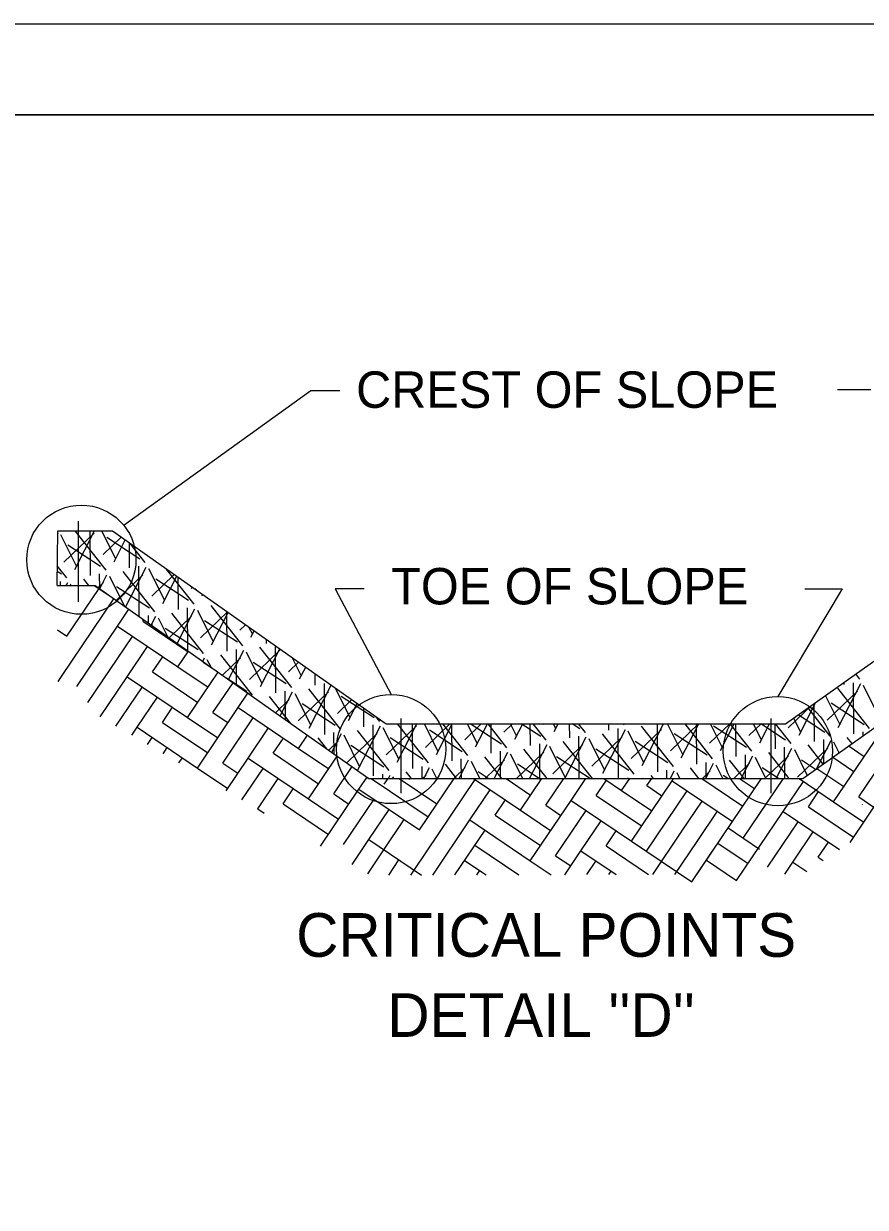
# Model space of a CAD drawing. Extents: x 1000 to 1036.3, y 1000 to 1022.
# Drawn here: x 1028.52 to 1033.14, y 1015.5 to 1022 of the extents above; entities that cross this region are included whole.
import ezdxf

# ---------------------------------------------------------------- set-up
doc = ezdxf.new("R2010")
doc.units = 0
for name, color, linetype in [('Level 1', 7, 'Continuous'), ('Level 10', 7, 'Continuous'), ('Level 11', 7, 'Continuous')]:
    doc.layers.add(name, color=color, linetype=linetype)

msp = doc.modelspace()

# ---------------------------------------------------------------- linework, layer by layer
at = {"layer": 'Level 1'}
for p, q in [((1030.0991, 1019.9832), (1029.0742, 1019.2454)), ((1030.2589, 1019.9832), (1030.0991, 1019.9832)), ((1033.1751, 1019.9887), (1032.9924, 1019.9887)), ((1028.8217, 1019.2678), (1028.8217, 1018.8237)), ((1028.7054, 1018.9136), (1028.7089, 1019.2136)), ((1028.7087, 1019.1962), (1028.7113, 1019.2013)), ((1028.7088, 1019.2049), (1028.7101, 1019.2074)), ((1028.7089, 1019.2136), (1029.009, 1019.2136)), ((1028.813, 1019.0169), (1028.7264, 1019.1914)), ((1028.7424, 1019.0415), (1028.9086, 1019.2013)), ((1028.8027, 1019.0022), (1028.9115, 1019.2136)), ((1028.9746, 1018.9973), (1028.804, 1019.2136)), ((1028.8883, 1018.9678), (1028.8866, 1019.2136)), ((1029.0284, 1019.0588), (1028.9516, 1019.2136)), ((1028.9578, 1019.0833), (1029.0576, 1019.1793)), ((1029.1599, 1019.0588), (1028.9791, 1019.1768)), ((1029.0181, 1019.044), (1029.0797, 1019.1637)), ((1028.9444, 1019.017), (1028.7637, 1019.1349)), ((1029.1037, 1019.0097), (1029.1028, 1019.1475)), ((1029.19, 1019.0391), (1029.1068, 1019.1446)), ((1028.7591, 1018.9554), (1028.7067, 1019.0219)), ((1029.1562, 1018.7428), (1029.1543, 1019.0195)), ((1029.2181, 1019.0638), (1029.2163, 1019.0675)), ((1029.2558, 1019.0392), (1029.2557, 1019.0397)), ((1028.729, 1018.9751), (1028.7063, 1018.9899)), ((1028.9395, 1018.8955), (1028.9389, 1018.9776)), ((1028.9395, 1018.8955), (1028.9793, 1018.9727)), ((1029.0753, 1018.7998), (1028.9944, 1018.9629)), ((1029.03, 1018.8318), (1029.1766, 1018.9728)), ((1029.2426, 1018.7687), (1029.0681, 1018.99)), ((1029.0818, 1018.7952), (1029.1948, 1019.0146)), ((1029.2964, 1018.8303), (1029.2098, 1019.0048)), ((1029.2258, 1018.8548), (1029.3494, 1018.9737)), ((1029.2861, 1018.8155), (1029.3627, 1018.9643)), ((1029.458, 1018.8106), (1029.3043, 1019.0054)), ((1029.3717, 1018.7811), (1029.3705, 1018.9588)), ((1028.7081, 1018.9136), (1028.7054, 1018.917)), ((1028.7054, 1018.9136), (1028.9139, 1018.9136)), ((1028.7236, 1018.9136), (1028.7235, 1018.9358)), ((1028.751, 1018.9136), (1028.7536, 1018.9161)), ((1028.755, 1018.9136), (1028.7639, 1018.9309)), ((1028.7593, 1018.6359), (1028.9361, 1018.8979)), ((1028.7827, 1018.9136), (1028.779, 1018.921)), ((1028.8799, 1018.9136), (1028.8526, 1018.9481)), ((1028.9097, 1018.9136), (1028.9756, 1018.8691)), ((1028.9308, 1018.9017), (1028.9612, 1018.9309)), ((1029.2124, 1018.7884), (1029.0317, 1018.9064)), ((1029.4279, 1018.8303), (1029.2471, 1018.9482)), ((1029.4413, 1018.8967), (1029.4486, 1018.9038)), ((1029.4705, 1018.8884), (1029.4615, 1018.8943)), ((1030.3918, 1018.8953), (1030.2319, 1018.8953)), ((1030.2319, 1018.8953), (1030.5402, 1018.3152)), ((1033.0183, 1018.8953), (1032.6643, 1018.3038)), ((1032.8128, 1018.8953), (1033.0183, 1018.8953)), ((1028.7304, 1018.4141), (1029.0179, 1018.8403)), ((1028.9756, 1018.8691), (1028.9761, 1018.8697)), ((1028.9756, 1018.8691), (1029.0086, 1018.8468)), ((1029.5015, 1018.8574), (1029.505, 1018.8641)), ((1029.0369, 1018.6899), (1029.0996, 1018.7827)), ((1029.5105, 1018.5402), (1029.3361, 1018.7614)), ((1029.3648, 1018.5958), (1029.4628, 1018.7861)), ((1029.424, 1018.5542), (1029.4223, 1018.791)), ((1029.5644, 1018.6018), (1029.4778, 1018.7762)), ((1029.4938, 1018.6263), (1029.6412, 1018.768)), ((1029.726, 1018.5821), (1029.5515, 1018.8033)), ((1029.5541, 1018.587), (1029.6457, 1018.7649)), ((1029.6397, 1018.5526), (1029.6382, 1018.7702)), ((1029.1758, 1018.7168), (1029.1814, 1018.7251)), ((1029.1759, 1018.7169), (1029.4246, 1018.5491)), ((1029.2072, 1018.7069), (1029.2069, 1018.7491)), ((1029.2225, 1018.6961), (1029.2473, 1018.7442)), ((1029.2226, 1018.696), (1029.2292, 1018.7024)), ((1029.313, 1018.6323), (1029.2624, 1018.7344)), ((1029.3218, 1018.6261), (1029.4446, 1018.7442)), ((1029.6959, 1018.6018), (1029.5151, 1018.7197)), ((1029.7093, 1018.6681), (1029.7404, 1018.6981)), ((1028.7083, 1018.6703), (1028.7593, 1018.6359)), ((1028.8133, 1018.3582), (1029.037, 1018.6899)), ((1028.8752, 1018.2711), (1029.1199, 1018.6339)), ((1029.037, 1018.6899), (1029.3687, 1018.4662)), ((1029.4804, 1018.5599), (1029.2997, 1018.6778)), ((1029.7798, 1018.6436), (1029.7594, 1018.6848)), ((1029.7695, 1018.6289), (1029.788, 1018.6647)), ((1029.0909, 1018.4122), (1029.2028, 1018.578)), ((1029.994, 1018.3536), (1029.8195, 1018.5748)), ((1029.8221, 1018.3585), (1029.9287, 1018.5655)), ((1029.8551, 1018.5945), (1029.855, 1018.6174)), ((1029.9077, 1018.3241), (1029.9059, 1018.5815)), ((1029.2298, 1018.4392), (1029.2857, 1018.5221)), ((1029.3687, 1018.4662), (1029.4267, 1018.5522)), ((1029.4749, 1018.5182), (1029.4749, 1018.5206)), ((1029.5027, 1018.4987), (1029.505, 1018.5009)), ((1029.5055, 1018.4967), (1029.5153, 1018.5157)), ((1029.5508, 1018.4648), (1029.5304, 1018.5058)), ((1029.7785, 1018.3117), (1029.6041, 1018.5329)), ((1029.6136, 1018.4205), (1029.7126, 1018.5157)), ((1029.6478, 1018.3964), (1029.7308, 1018.5575)), ((1029.6917, 1018.3655), (1029.6903, 1018.5625)), ((1029.8324, 1018.3732), (1029.7458, 1018.5477)), ((1029.7618, 1018.3977), (1029.928, 1018.5576)), ((1030.0478, 1018.4151), (1029.9972, 1018.5173)), ((1029.2299, 1018.4392), (1029.4786, 1018.2714)), ((1029.3686, 1018.4662), (1029.5345, 1018.3543)), ((1029.4226, 1018.1885), (1029.5902, 1018.437)), ((1029.5075, 1018.4932), (1029.5085, 1018.4946)), ((1029.5075, 1018.4932), (1029.5793, 1018.4447)), ((1029.9639, 1018.3732), (1029.7831, 1018.4912)), ((1029.9773, 1018.4396), (1030.0323, 1018.4925)), ((1030.0335, 1018.4888), (1030.0334, 1018.4917)), ((1030.0375, 1018.4003), (1030.071, 1018.4653)), ((1028.7118, 1018.3866), (1028.7304, 1018.4142)), ((1028.9424, 1018.1919), (1029.091, 1018.4122)), ((1029.091, 1018.4122), (1029.4226, 1018.1885)), ((1029.5615, 1018.2155), (1029.672, 1018.3794)), ((1029.7484, 1018.3314), (1029.6362, 1018.4046)), ((1030.1231, 1018.366), (1030.1227, 1018.4288)), ((1030.1757, 1018.0956), (1030.1738, 1018.3758)), ((1032.9959, 1018.1335), (1033.12, 1018.3745)), ((1033.0289, 1018.3695), (1033.0288, 1018.3823)), ((1033.0815, 1018.0991), (1033.0795, 1018.3794)), ((1033.0851, 1018.4187), (1033.0825, 1018.4204)), ((1033.1152, 1018.399), (1033.0927, 1018.4275)), ((1029.0288, 1018.1412), (1029.1739, 1018.3563)), ((1029.7002, 1018.2425), (1029.7537, 1018.3218)), ((1029.7647, 1018.3154), (1029.7391, 1018.3321)), ((1029.9892, 1018.1559), (1029.8721, 1018.3044)), ((1029.9308, 1018.197), (1029.9987, 1018.329)), ((1029.9594, 1018.1769), (1029.9583, 1018.3339)), ((1030.1004, 1018.1447), (1030.0138, 1018.3192)), ((1030.0298, 1018.1692), (1030.196, 1018.3291)), ((1030.262, 1018.125), (1030.0875, 1018.3463)), ((1030.0901, 1018.1299), (1030.2117, 1018.3661)), ((1030.3158, 1018.1866), (1030.2349, 1018.3497)), ((1030.4473, 1018.1866), (1030.2665, 1018.3045)), ((1033.0062, 1018.1483), (1032.9262, 1018.3095)), ((1032.9356, 1018.1728), (1033.1018, 1018.3326)), ((1033.1677, 1018.1286), (1032.9933, 1018.3498)), ((1033.2216, 1018.1901), (1033.135, 1018.3646)), ((1029.1449, 1018.1345), (1029.2568, 1018.3004)), ((1029.2838, 1018.1615), (1029.3397, 1018.2444)), ((1029.4766, 1017.9108), (1029.7003, 1018.2425)), ((1029.7003, 1018.2425), (1030.0319, 1018.0188)), ((1029.9054, 1018.2149), (1029.9806, 1018.2872)), ((1030.2319, 1018.1447), (1030.0511, 1018.2627)), ((1030.2452, 1018.2111), (1030.3241, 1018.2869)), ((1030.3055, 1018.1718), (1030.354, 1018.2658)), ((1030.3911, 1018.1374), (1030.3904, 1018.2402)), ((1032.7201, 1018.1309), (1032.8489, 1018.2548)), ((1032.7804, 1018.0916), (1032.8733, 1018.2721)), ((1032.9523, 1018.0867), (1032.8302, 1018.2415)), ((1032.866, 1018.0573), (1032.8646, 1018.2659)), ((1033.1376, 1018.1483), (1032.9569, 1018.2662)), ((1029.4226, 1018.1885), (1029.5884, 1018.0766)), ((1029.5614, 1018.2155), (1029.6444, 1018.1595)), ((1029.6155, 1017.9378), (1029.7832, 1018.1865)), ((1030.4774, 1018.1669), (1030.4562, 1018.1938)), ((1030.5934, 1018.1835), (1030.5934, 1017.7735)), ((1032.626, 1018.1835), (1032.626, 1017.7735)), ((1032.7907, 1018.1064), (1032.7514, 1018.1856)), ((1032.9222, 1018.1064), (1032.7751, 1018.2024)), ((1029.1152, 1018.0905), (1029.145, 1018.1345)), ((1029.145, 1018.1345), (1029.4766, 1017.9108)), ((1029.2839, 1018.1615), (1029.5325, 1017.9938)), ((1029.7542, 1017.9648), (1029.8661, 1018.1307)), ((1030.53, 1017.8965), (1030.3555, 1018.1177)), ((1030.3581, 1017.9014), (1030.4822, 1018.1424)), ((1030.4437, 1017.867), (1030.4418, 1018.1473)), ((1030.5838, 1017.958), (1030.4973, 1018.1325)), ((1030.5132, 1017.9826), (1030.6795, 1018.1424)), ((1030.5735, 1017.9433), (1030.6818, 1018.1535)), ((1030.7454, 1017.9384), (1030.5758, 1018.1535)), ((1030.6591, 1017.9089), (1030.6574, 1018.1535)), ((1030.7993, 1017.9999), (1030.7231, 1018.1535)), ((1030.7287, 1018.0244), (1030.8628, 1018.1535)), ((1030.9307, 1017.9999), (1030.75, 1018.1179)), ((1030.7889, 1017.9851), (1030.8756, 1018.1535)), ((1030.9608, 1017.9803), (1030.8242, 1018.1535)), ((1030.8745, 1017.9508), (1030.8732, 1018.1535)), ((1030.9274, 1018.1524), (1030.9285, 1018.1535)), ((1030.9441, 1018.0663), (1031.0347, 1018.1535)), ((1031.0147, 1018.0418), (1030.9593, 1018.1535)), ((1031.1462, 1018.0418), (1030.975, 1018.1535)), ((1031.0044, 1018.027), (1031.0695, 1018.1535)), ((1031.1763, 1018.0221), (1031.0727, 1018.1535)), ((1031.09, 1017.9927), (1031.0889, 1018.1535)), ((1031.1512, 1018.1512), (1031.1494, 1018.1535)), ((1031.1595, 1018.1082), (1031.2066, 1018.1535)), ((1031.2301, 1018.0837), (1031.1955, 1018.1535)), ((1031.2198, 1018.0689), (1031.2634, 1018.1535)), ((1031.3616, 1018.0837), (1031.2547, 1018.1535)), ((1031.3054, 1018.0345), (1031.3046, 1018.1535)), ((1031.3917, 1018.064), (1031.3212, 1018.1535)), ((1031.375, 1018.1501), (1031.3785, 1018.1535)), ((1031.4456, 1018.1255), (1031.4317, 1018.1535)), ((1031.4353, 1018.1108), (1031.4572, 1018.1535)), ((1031.5208, 1018.0764), (1031.5203, 1018.1535)), ((1031.577, 1018.1256), (1031.5343, 1018.1535)), ((1031.6071, 1018.1059), (1031.5696, 1018.1535)), ((1031.6507, 1018.1526), (1031.6511, 1018.1535)), ((1031.7032, 1017.8822), (1031.8273, 1018.1232)), ((1031.7363, 1018.1183), (1031.736, 1018.1535)), ((1031.7888, 1017.8535), (1031.7869, 1018.1281)), ((1031.8226, 1018.1478), (1031.8181, 1018.1535)), ((1031.929, 1017.9389), (1031.8424, 1018.1134)), ((1031.8584, 1017.9634), (1032.0246, 1018.1233)), ((1032.0906, 1017.9192), (1031.9161, 1018.1405)), ((1031.9187, 1017.9241), (1032.0368, 1018.1535)), ((1032.0043, 1017.8898), (1032.0025, 1018.1535)), ((1032.1444, 1017.9808), (1032.0588, 1018.1535)), ((1032.0738, 1018.0053), (1032.2279, 1018.1535)), ((1032.1341, 1017.966), (1032.2307, 1018.1535)), ((1032.306, 1017.9611), (1032.1543, 1018.1535)), ((1032.2197, 1017.9316), (1032.2182, 1018.1535)), ((1032.2893, 1018.0472), (1032.3998, 1018.1535)), ((1032.3599, 1018.0226), (1032.295, 1018.1535)), ((1032.4913, 1018.0227), (1032.3106, 1018.1406)), ((1032.3496, 1018.0079), (1032.4245, 1018.1535)), ((1032.5214, 1018.003), (1032.4028, 1018.1535)), ((1032.4351, 1017.9735), (1032.4339, 1018.1535)), ((1032.5047, 1018.089), (1032.5717, 1018.1535)), ((1032.5753, 1018.0645), (1032.5312, 1018.1535)), ((1032.565, 1018.0497), (1032.6184, 1018.1535)), ((1032.7068, 1018.0645), (1032.5705, 1018.1535)), ((1032.6041, 1018.153), (1032.6037, 1018.1535)), ((1032.6506, 1018.0154), (1032.6496, 1018.1535)), ((1032.7369, 1018.0449), (1032.6512, 1018.1535)), ((1033.1322, 1018.0879), (1033.1321, 1018.109)), ((1029.2017, 1018.0398), (1029.2279, 1018.0786)), ((1029.8931, 1017.9918), (1029.949, 1018.0747)), ((1030.0319, 1018.0188), (1030.0809, 1018.0913)), ((1030.1867, 1018.0167), (1030.1401, 1018.0759)), ((1030.1972, 1018.0093), (1030.2486, 1018.0587)), ((1030.2138, 1017.9976), (1030.2667, 1018.1005)), ((1030.2271, 1017.9882), (1030.2263, 1018.1054)), ((1030.3684, 1017.9162), (1030.2818, 1018.0907)), ((1030.2978, 1017.9407), (1030.464, 1018.1005)), ((1030.7153, 1017.9581), (1030.5345, 1018.076)), ((1031.3574, 1017.8535), (1031.3561, 1018.0444)), ((1031.6455, 1017.8535), (1031.4852, 1018.0567)), ((1031.4946, 1017.8535), (1031.6119, 1018.0813)), ((1031.5731, 1017.8535), (1031.5715, 1018.0863)), ((1031.7136, 1017.897), (1031.627, 1018.0715)), ((1031.643, 1017.9215), (1031.8092, 1018.0814)), ((1031.8751, 1017.8774), (1031.7007, 1018.0986)), ((1032.0605, 1017.9389), (1031.8797, 1018.0569)), ((1032.2759, 1017.9808), (1032.0951, 1018.0987)), ((1032.8772, 1017.9071), (1032.9571, 1018.0622)), ((1032.9176, 1017.9357), (1032.9167, 1018.0671)), ((1032.9706, 1017.7255), (1033.1943, 1018.0571)), ((1033.0008, 1017.9947), (1032.9722, 1018.0524)), ((1033.0726, 1018.0455), (1033.0458, 1018.0794)), ((1029.2881, 1017.9891), (1029.3107, 1018.0227)), ((1029.8932, 1017.9918), (1030.1419, 1017.824)), ((1030.0319, 1018.0188), (1030.1977, 1017.9069)), ((1030.4999, 1017.9162), (1030.3191, 1018.0341)), ((1030.5957, 1017.8966), (1030.5948, 1018.0367)), ((1031.1068, 1017.8535), (1031.181, 1017.9976)), ((1031.1416, 1017.8535), (1031.1406, 1018.0025)), ((1031.2627, 1017.8535), (1031.1961, 1017.9878)), ((1031.2284, 1017.8535), (1031.3783, 1017.9976)), ((1031.3971, 1017.8535), (1031.2698, 1018.0148)), ((1031.3007, 1017.8535), (1031.3965, 1018.0395)), ((1031.4981, 1017.8551), (1031.4116, 1018.0296)), ((1031.4275, 1017.8797), (1031.5938, 1018.0395)), ((1031.845, 1017.897), (1031.6643, 1018.015)), ((1032.4867, 1017.8535), (1032.4858, 1017.9834)), ((1032.7271, 1017.8535), (1032.615, 1017.9957)), ((1032.6557, 1017.8535), (1032.7416, 1018.0203)), ((1032.7024, 1017.8535), (1032.7012, 1018.0252)), ((1032.826, 1017.8708), (1032.7567, 1018.0105)), ((1032.7727, 1017.8605), (1032.9389, 1018.0204)), ((1032.9132, 1017.9326), (1032.8304, 1018.0376)), ((1033.0554, 1018.0302), (1033.1383, 1017.9742)), ((1033.0555, 1018.0302), (1033.0597, 1018.0364)), ((1033.1094, 1017.7525), (1033.2772, 1018.0012)), ((1029.3745, 1017.9384), (1029.3937, 1017.9668)), ((1029.6154, 1017.9378), (1029.6983, 1017.8819)), ((1029.6339, 1017.7863), (1029.7543, 1017.9648)), ((1029.7543, 1017.9648), (1030.0859, 1017.7411)), ((1030.0859, 1017.7411), (1030.2444, 1017.9761)), ((1030.2248, 1017.7681), (1030.3262, 1017.9184)), ((1030.2819, 1017.9497), (1030.2828, 1017.9505)), ((1030.7102, 1017.8535), (1030.7098, 1017.9187)), ((1030.7191, 1017.8535), (1030.7502, 1017.9138)), ((1030.9001, 1017.8535), (1030.8389, 1017.9311)), ((1030.8846, 1017.8535), (1030.9475, 1017.9139)), ((1030.913, 1017.8535), (1030.9656, 1017.9557)), ((1030.9259, 1017.8535), (1030.9252, 1017.9606)), ((1031.0265, 1017.8535), (1030.9807, 1017.9459)), ((1031.1486, 1017.8535), (1031.0543, 1017.973)), ((1031.0565, 1017.8535), (1031.1629, 1017.9558)), ((1031.3526, 1017.8535), (1031.2334, 1017.9312)), ((1031.6296, 1017.8552), (1031.4488, 1017.9731)), ((1032.268, 1017.8535), (1032.3108, 1017.9366)), ((1032.271, 1017.8535), (1032.2704, 1017.9415)), ((1032.3622, 1017.8535), (1032.3259, 1017.9267)), ((1032.4787, 1017.8535), (1032.3995, 1017.9538)), ((1032.4216, 1017.8535), (1032.5081, 1017.9366)), ((1032.4619, 1017.8535), (1032.5262, 1017.9784)), ((1032.5984, 1017.8535), (1032.5413, 1017.9686)), ((1032.5935, 1017.8535), (1032.7235, 1017.9785)), ((1032.8718, 1017.9032), (1032.794, 1017.954)), ((1032.9658, 1017.9699), (1033.0824, 1017.8913)), ((1029.4765, 1017.9108), (1029.6424, 1017.7989)), ((1029.7203, 1017.7356), (1029.8372, 1017.9089)), ((1029.8082, 1017.6871), (1029.9201, 1017.853)), ((1030.3635, 1017.7951), (1030.4079, 1017.8608)), ((1030.416, 1017.8523), (1030.4173, 1017.8542)), ((1030.431, 1017.8535), (1030.7434, 1017.6428)), ((1030.4945, 1017.8535), (1030.4943, 1017.8769)), ((1030.5024, 1017.8221), (1030.5236, 1017.8535)), ((1030.5252, 1017.8535), (1030.5347, 1017.872)), ((1030.5541, 1017.8535), (1030.5498, 1017.8621)), ((1030.5851, 1017.8535), (1030.7916, 1017.7142)), ((1030.6517, 1017.8535), (1030.6235, 1017.8892)), ((1030.6347, 1017.8535), (1030.6413, 1017.8491)), ((1030.6413, 1017.8491), (1030.6442, 1017.8535)), ((1030.6952, 1017.5714), (1030.8855, 1017.8535)), ((1030.7127, 1017.8535), (1030.732, 1017.872)), ((1030.7903, 1017.8535), (1030.7653, 1017.904)), ((1030.9924, 1017.8535), (1031.2506, 1017.6793)), ((1031.073, 1017.8535), (1031.018, 1017.8893)), ((1031.145, 1017.8535), (1031.1428, 1017.8562)), ((1031.1713, 1017.8535), (1031.3065, 1017.7623)), ((1031.2506, 1017.6793), (1031.368, 1017.8535)), ((1031.35, 1017.8535), (1031.3624, 1017.8451)), ((1031.3894, 1017.7063), (1031.4887, 1017.8535)), ((1031.5282, 1017.7333), (1031.6092, 1017.8535)), ((1031.7078, 1017.8535), (1031.8059, 1017.7873)), ((1031.8059, 1017.7873), (1031.8505, 1017.8535)), ((1031.8395, 1017.8535), (1031.8395, 1017.8577)), ((1031.8865, 1017.8535), (1031.8863, 1017.854)), ((1031.9448, 1017.8143), (1031.9712, 1017.8535)), ((1031.9817, 1017.8535), (1031.9686, 1017.8701)), ((1032.0552, 1017.8535), (1032.0549, 1017.8996)), ((1032.0741, 1017.8535), (1032.0953, 1017.8947)), ((1032.0835, 1017.8412), (1032.0918, 1017.8535)), ((1032.126, 1017.8535), (1032.1104, 1017.8849)), ((1032.2302, 1017.8535), (1032.1841, 1017.9119)), ((1032.1915, 1017.2858), (1032.5743, 1017.8535)), ((1032.2461, 1017.8535), (1032.4717, 1017.7013)), ((1032.2497, 1017.8535), (1032.2926, 1017.8947)), ((1032.3888, 1017.8535), (1032.3631, 1017.8702)), ((1032.4537, 1017.8535), (1032.5366, 1017.7975)), ((1032.474, 1017.5259), (1032.695, 1017.8535)), ((1032.6684, 1017.8535), (1032.5786, 1017.9121)), ((1032.7809, 1017.8535), (1032.9706, 1017.7255)), ((1032.8787, 1017.9081), (1033.0265, 1017.8084)), ((1029.947, 1017.7141), (1030.003, 1017.797)), ((1030.1525, 1017.4822), (1030.3636, 1017.7951)), ((1030.3636, 1017.7951), (1030.6952, 1017.5714)), ((1030.6663, 1017.3496), (1031.0019, 1017.8471)), ((1030.9728, 1017.6253), (1031.0847, 1017.7912)), ((1031.667, 1017.7603), (1031.723, 1017.8432)), ((1031.8059, 1017.7873), (1031.9717, 1017.6754)), ((1031.8599, 1017.5096), (1032.0836, 1017.8413)), ((1031.9428, 1017.4537), (1032.1665, 1017.7853)), ((1031.9447, 1017.8143), (1032.0276, 1017.7583)), ((1032.0836, 1017.8413), (1032.4152, 1017.6176)), ((1032.6928, 1017.6715), (1032.8047, 1017.8374)), ((1030.0859, 1017.7411), (1030.2517, 1017.6292)), ((1030.2247, 1017.7681), (1030.3076, 1017.7122)), ((1030.2788, 1017.4904), (1030.4465, 1017.7391)), ((1031.1117, 1017.6523), (1031.1676, 1017.7353)), ((1031.3045, 1017.4017), (1031.5282, 1017.7333)), ((1031.5282, 1017.7333), (1031.8599, 1017.5096)), ((1031.6672, 1017.7603), (1031.9158, 1017.5925)), ((1032.1375, 1017.5636), (1032.2494, 1017.7294)), ((1032.8317, 1017.6985), (1032.8876, 1017.7814)), ((1032.9705, 1017.7255), (1033.1364, 1017.6136)), ((1033.0606, 1017.5013), (1033.2482, 1017.7795)), ((1033.1094, 1017.7525), (1033.1923, 1017.6965)), ((1029.8068, 1017.6849), (1029.8082, 1017.6871)), ((1029.8082, 1017.6871), (1029.8432, 1017.6636)), ((1029.9472, 1017.7141), (1030.1958, 1017.5464)), ((1030.4175, 1017.5174), (1030.5294, 1017.6833)), ((1031.2505, 1017.6793), (1031.4164, 1017.5674)), ((1031.3894, 1017.7063), (1031.4723, 1017.6504)), ((1031.4434, 1017.4287), (1031.6112, 1017.6774)), ((1032.2204, 1017.5077), (1032.3323, 1017.6735)), ((1032.4377, 1017.2932), (1032.6929, 1017.6715)), ((1032.6929, 1017.6715), (1033.0027, 1017.4626)), ((1032.8318, 1017.6985), (1033.0805, 1017.5308)), ((1030.5005, 1017.4615), (1030.6123, 1017.6273)), ((1030.7689, 1017.3229), (1030.9729, 1017.6254)), ((1030.9729, 1017.6254), (1031.3045, 1017.4017)), ((1031.1118, 1017.6524), (1031.3605, 1017.4846)), ((1031.5821, 1017.4556), (1031.694, 1017.6215)), ((1032.6081, 1017.3669), (1032.7758, 1017.6156)), ((1030.8897, 1017.3232), (1031.0558, 1017.5694)), ((1031.721, 1017.4826), (1031.777, 1017.5655)), ((1031.9772, 1017.3259), (1032.1376, 1017.5636)), ((1032.3911, 1017.5818), (1032.564, 1017.4652)), ((1032.7468, 1017.3938), (1032.8587, 1017.5597)), ((1030.3254, 1017.3808), (1030.4176, 1017.5174)), ((1030.4119, 1017.3301), (1030.5005, 1017.4615)), ((1030.4176, 1017.5174), (1030.7062, 1017.3227)), ((1031, 1017.4866), (1031.2408, 1017.3241)), ((1031.7211, 1017.4826), (1031.9535, 1017.3259)), ((1031.8599, 1017.5096), (1032.1914, 1017.2859)), ((1032.0981, 1017.3262), (1032.2205, 1017.5076)), ((1032.3345, 1017.498), (1032.5004, 1017.3861)), ((1032.8857, 1017.4208), (1032.9416, 1017.5038)), ((1030.5272, 1017.3223), (1030.5833, 1017.4056)), ((1030.944, 1017.4036), (1031.0625, 1017.3236)), ((1031.3045, 1017.4017), (1031.4188, 1017.3245)), ((1031.4433, 1017.4286), (1031.5263, 1017.3727)), ((1031.4939, 1017.3247), (1031.5822, 1017.4556)), ((1031.5822, 1017.4556), (1031.7753, 1017.3254)), ((1031.6148, 1017.325), (1031.6651, 1017.3997)), ((1032.1914, 1017.2859), (1032.3033, 1017.4518)), ((1032.2719, 1017.405), (1032.4377, 1017.2932)), ((1032.7023, 1017.3277), (1032.7469, 1017.3939)), ((1032.7469, 1017.3939), (1032.823, 1017.3425)), ((1032.8858, 1017.4209), (1032.9129, 1017.4026)), ((1030.648, 1017.3226), (1030.6663, 1017.3497)), ((1031.0106, 1017.3235), (1031.0269, 1017.3477)), ((1031.7355, 1017.3253), (1031.748, 1017.3438))]:
    msp.add_line(p, q, dxfattribs=at)
for points in [[(1029.009, 1019.2136), (1030.5134, 1018.1535), (1032.706, 1018.1535), (1034.2015, 1019.2136)], [(1028.9139, 1018.9136), (1030.4184, 1017.8535), (1032.8016, 1017.8535), (1034.297, 1018.9136)], [(1033.1274, 1017.7097), (1033.1275, 1017.7086)]]:
    msp.add_lwpolyline(points, dxfattribs=at)
for centre in [(1028.8387, 1019.0553), (1030.5402, 1018.0152), (1032.6643, 1018.0038)]:
    msp.add_circle(centre, 0.3, dxfattribs=at)
at = {"layer": 'Level 10'}
for p, q in [((1000, 1022), (1036, 1022)), ((1007, 1021.5), (1035.5, 1021.5))]:
    msp.add_line(p, q, dxfattribs=at)
at = {"layer": 'Level 11'}
msp.add_lwpolyline([(1007, 1000.5), (1035.5, 1000.5), (1035.5, 1021.5), (1007, 1021.5)], close=True, dxfattribs=at)

# ---------------------------------------------------------------- texts
at = {"layer": 'Level 1'}
for s, height, p in [('CREST OF SLOPE', 0.2, (1030.3476, 1019.8896)), ('TOE OF SLOPE', 0.2, (1030.5401, 1018.8096)), ('CRITICAL POINTS', 0.24, (1030.0187, 1016.8737)), ("DETAIL ''D''", 0.24, (1030.5195, 1016.4337))]:
    msp.add_text(s, height=height, dxfattribs=at).set_placement(p)

doc.saveas('drawing.dxf')
